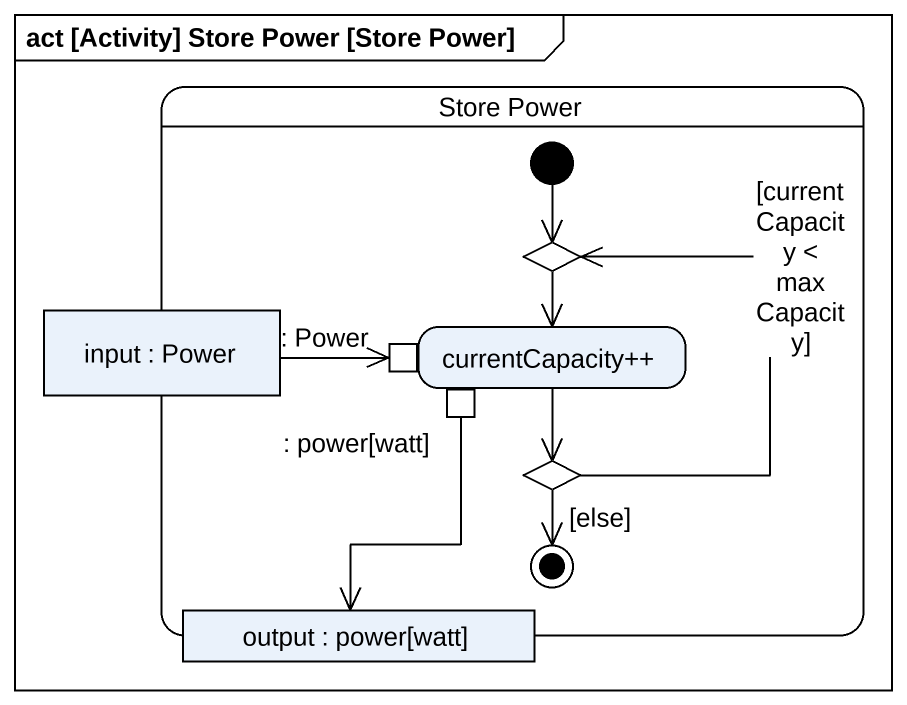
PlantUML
@startuml
mainframe act [Activity] Store Power [Store Power]
hide empty description
state "Store Power" as Store_Power {
  state "input : Power" as input <<object>>
  state "currentCapacity++" as currentCapacity {
    state ": Power" as Power <<inputPin>>
    state ": power[watt]" as power_watt <<outputPin>>
  }
  state choice1 <<choice>>
  state choice2 <<choice>>
  state "output : power[watt]" as output <<object>>
  [*] --> choice1
  choice2 --> [*] : [else]
}
input -right-> Power
currentCapacity --> choice2
choice1 --> currentCapacity
power_watt --> output
choice2 -up-> choice1 : [currentCapacity < maxCapacity]
@enduml
